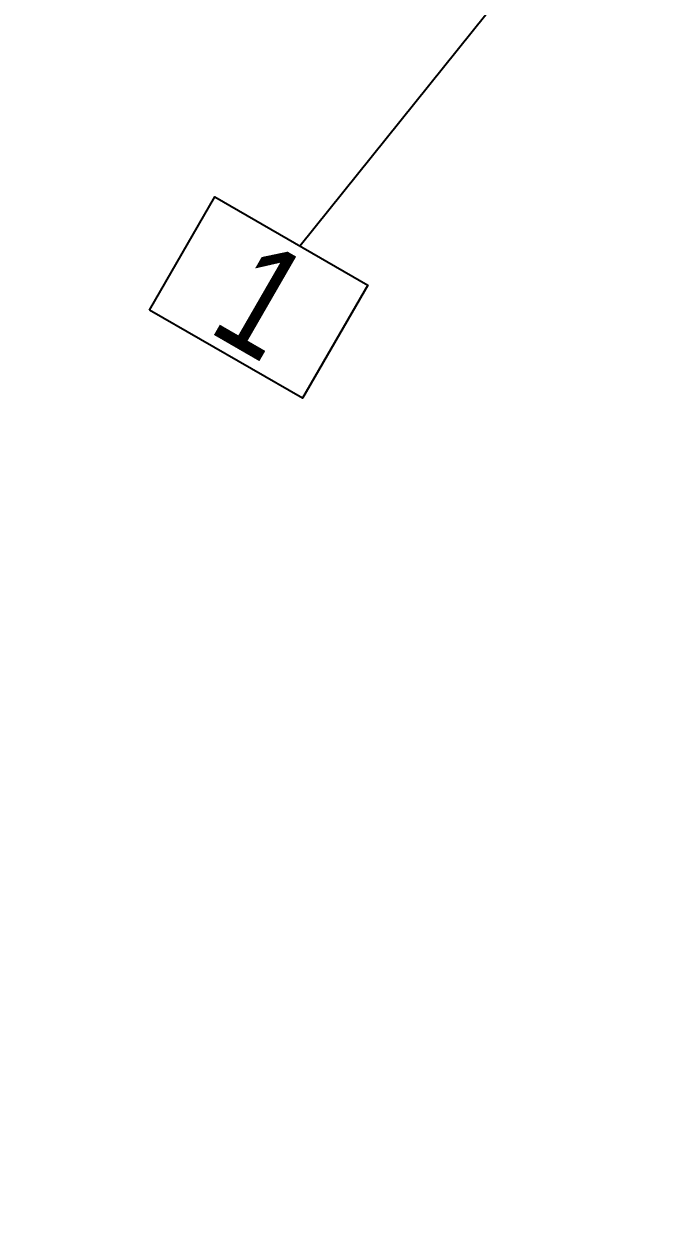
# Model space of a CAD drawing. Header units: millimetres. Extents: x 0 to 594, y 0 to 420.
# Drawn here: x 109.61 to 124.42, y 332.93 to 360.28 of the extents above; entities that cross this region are included whole.
import ezdxf
from ezdxf import colors
from ezdxf.entities.mleader import LeaderData, LeaderLine
from ezdxf.enums import TextEntityAlignment as Align
from ezdxf.math import Vec2, Vec3

# ---------------------------------------------------------------- set-up
doc = ezdxf.new("R2010")
doc.units = ezdxf.units.MM
doc.header["$LTSCALE"] = 0.25
doc.layers.add('주석', color=7, linetype='Continuous')
doc.layers.add('치수', color=1, linetype='Continuous')
doc.styles.add('AdskIsoAnnotation', font='arial.ttf', dxfattribs={"width": 0.8, "height": 1})
doc.styles.add('AdskIsoMetric', font='arial.ttf', dxfattribs={"width": 0.8, "height": 2.5})
doc.styles.add('AdskIsoMetric-30', font='arial.ttf', dxfattribs={"width": 0.8, "height": 2.5})
doc.styles.get("Standard").update_dxf_attribs({"font": 'arial.ttf'})
doc.dimstyles.new('AdskIsoMetric', dxfattribs={"dimtxt": 2.5, "dimasz": 2.5, "dimexe": 1, "dimexo": 2, "dimgap": 0.8, "dimtad": 1, "dimdec": 0, "dimrnd": 1, "dimzin": 0, "dimdsep": 46, "dimtxsty": 'AdskIsoMetric', "dimcen": 0, "dimclrt": 7, "dimadec": 0, "dimazin": 0, "dimtfac": 1, "dimtdec": 0, "dimtmove": 1, "dimatfit": 3, "dimfxl": 0, "dimfrac": 2, "dimtolj": 1, "dimtzin": 0, "dimarcsym": 0})

# ---------------------------------------------------------------- blocks, each defined once
blk = doc.blocks.new('*D73')
at = {"layer": 'Defpoints', "color": 0}
for p in [(151.45, 340.246), (164.44, 332.746), (109.612, 316.091)]:
    blk.add_point(p, dxfattribs=at)
at = {"layer": '치수', "color": 0, "lineweight": -2}
for p, q in [((153.45, 339.091), (165.44, 332.169)), ((124.768, 309.841), (162.275, 331.496))]:
    blk.add_line(p, q, dxfattribs=at)
at = {"layer": '치수', "color": 0}
for points in [[(162.067, 331.857), (162.484, 331.135), (164.44, 332.746)], [(124.559, 310.202), (124.976, 309.48), (122.602, 308.591)]]:
    blk.add_solid(points, dxfattribs=at)
at = {"layer": '치수', "color": 7, "insert": (141.255, 321.977), "char_height": 2.5, "attachment_point": 5, "rotation": 30, "style": 'AdskIsoMetric-30'}
blk.add_mtext('\\A1;1034', dxfattribs=at)
blk = doc.blocks.new('AnnoRect')
at = {"color": 0, "linetype": 'ByBlock', "lineweight": -2}
blk.add_wipeout([(-0.81, -0.6), (-0.81, 0.6), (0.81, 0.6), (0.81, -0.6)], dxfattribs=at)
blk.add_lwpolyline([(-0.81, -0.6), (-0.81, 0.6), (0.81, 0.6), (0.81, -0.6)], close=True, dxfattribs=at)
at = {"color": 0, "linetype": 'ByBlock', "lineweight": -2, "style": 'AdskIsoAnnotation', "width": 0.8}
blk.add_attdef('XX', text='', height=1, dxfattribs=at).set_placement((0, 0), align=Align.MIDDLE_CENTER)

msp = doc.modelspace()

# ---------------------------------------------------------------- dimensions: what is measured, and where the dimension line sits
at = {"layer": '치수'}
dim = msp.add_linear_dim(base=(164.4405, 332.746), p1=(109.6121, 316.0908), p2=(151.4501, 340.246), angle=30, text='1034', dimstyle='AdskIsoMetric', override={"dimtad": 0, "dimlfac": 21.411124, "dimtxsty": 'AdskIsoMetric-30', "dimse1": 1, "dimse2": 0, "dimsd1": 0, "dimsd2": 0, "dimtmove": 1}, dxfattribs=at)
dim.commit()
dim.dimension.update_dxf_attribs({"geometry": '*D73', "text_midpoint": (141.2552, 321.9768), "dimtype": 160})

# ---------------------------------------------------------------- leaders
at = {"layer": '주석'}
ml = msp.add_multileader_mtext('Standard', dxfattribs=at)
ml.set_content('')
ml.set_leader_properties()
ml.build(insert=Vec2(0, 0))
ml.multileader.update_dxf_attribs({"dogleg_length": 0, "arrow_head_size": 0})
ctx = ml.context
ctx.base_point, ctx.arrow_head_size = Vec3(115.951, 355.183), 0
notes = []
notes.append((ctx, [(0, (1, 1, 0), (115.951, 355.183), (-1, 0), 0, [(0, [(124.3438, 365.6232)], 0, [])])]))
ctx.mtext, ml.multileader.dxf.content_type = None, 0
for ctx, leaders in notes:
    for number, flags, end, landing, length, lines in leaders:
        leader = LeaderData()
        leader.index, (leader.has_last_leader_line, leader.has_dogleg_vector, leader.attachment_direction) = number, flags
        leader.last_leader_point, leader.dogleg_vector, leader.dogleg_length = Vec3(end), Vec3(landing), length
        for number, points, colour, breaks in lines:
            line = LeaderLine()
            line.index, line.vertices, line.color, line.breaks = number, Vec3.list(points), colors.encode_raw_color(colour), breaks
            leader.lines.append(line)
        ctx.leaders.append(leader)

# ---------------------------------------------------------------- next in the draw order: block references
ref = msp.add_blockref('AnnoRect', (115, 354), dxfattribs=dict(at, xscale=2.5, yscale=2.5, zscale=2.5, rotation=330.0000000151755))
ref.add_attrib('XX_001', '1', (113.79, 353.2493), dxfattribs={"layer": '0', "color": 0, "linetype": 'ByBlock', "lineweight": -2, "height": 2.5, "rotation": 330, "style": 'AdskIsoAnnotation', "width": 0.8})

doc.saveas('drawing.dxf')
